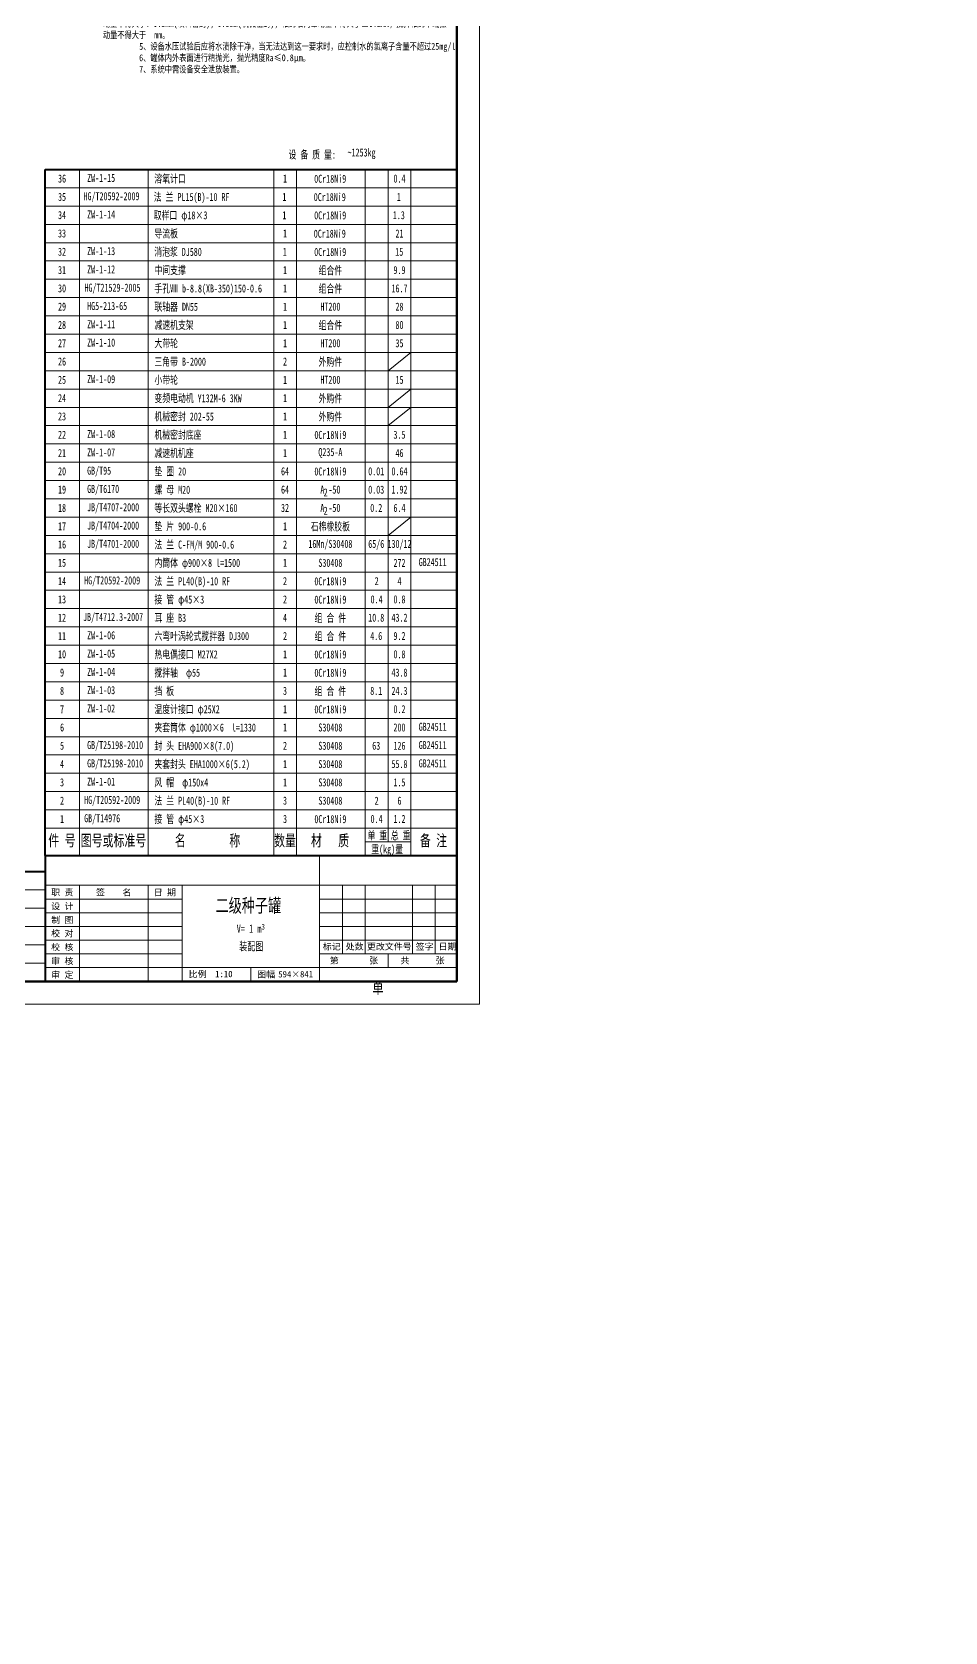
# Model space of a CAD drawing. Extents: x -4398 to 3578, y -1551 to 9604.
# Drawn here: x -416 to 3578, y -1551 to 5445 of the extents above; entities that cross this region are included whole.
import ezdxf
from ezdxf.enums import TextEntityAlignment as Align

# ---------------------------------------------------------------- set-up
doc = ezdxf.new("R2010")
doc.units = 0
doc.header["$LTSCALE"] = 10
doc.header["$PDMODE"] = 1
for name, color, linetype, lineweight in [('A 粗实线', 1, 'CONTINUOUS', 40), ('B 细实线', 7, 'CONTINUOUS', 18), ('C 文 字', 2, 'CONTINUOUS', 20), ('J 标注尺寸', 2, 'CONTINUOUS', 18)]:
    doc.layers.add(name, color=color, linetype=linetype, lineweight=lineweight)
doc.styles.add('HZTXT', font='SIMFANG.TTF', dxfattribs={"width": 0.75})
doc.styles.add('标题中文', font='SIMFANG.TTF', dxfattribs={"width": 0.7})

msp = doc.modelspace()

# ---------------------------------------------------------------- linework, layer by layer
at = {"layer": 'A 粗实线'}
for p, q in [((-358.1, 4843.6), (1441.9, 4843.6)), ((-358.1, 1843.6), (-358.1, 4843.6)), ((-358.1, 1843.6), (1441.9, 1843.6)), ((-2158, 1773.6), (-358.1, 1773.6))]:
    msp.add_line(p, q, dxfattribs=at)
at = {"layer": 'A 粗实线', "color": 1}
msp.add_line((-358.1, 1843.6), (-358.1, 1293.6), dxfattribs=at)
at = {"layer": 'A 粗实线', "color": 5, "lineweight": 60}
msp.add_lwpolyline([(1441.9, 1293.6), (1441.9, 9503.6), (-4148.1, 9503.6), (-4148.1, 1293.6)], close=True, dxfattribs=at)
at = {"layer": 'B 细实线'}
for p, q in [((-208.1, 1843.6), (-208.1, 4843.6)), ((91.9, 1843.6), (91.9, 4843.6)), ((641.9, 1843.6), (641.9, 4843.6)), ((741.9, 1843.6), (741.9, 4843.6)), ((1041.9, 1843.6), (1041.9, 4843.6)), ((1141.9, 1903.6), (1141.9, 4843.6)), ((1241.9, 1843.6), (1241.9, 4843.6)), ((-358.1, 4763.6), (1441.9, 4763.6)), ((-358.1, 4683.6), (1441.9, 4683.6)), ((-358.1, 4603.6), (1441.9, 4603.6)), ((-358.1, 4523.6), (1441.9, 4523.6)), ((-358.1, 4443.6), (1441.9, 4443.6)), ((-358.1, 4363.6), (1441.9, 4363.6)), ((-358.1, 4283.6), (1441.9, 4283.6)), ((-358.1, 4203.6), (1441.9, 4203.6)), ((-358.1, 4123.6), (1441.9, 4123.6)), ((-358.1, 4043.6), (1441.9, 4043.6)), ((-358.1, 3963.6), (1441.9, 3963.6)), ((-358.1, 3883.6), (1441.9, 3883.6)), ((-358.1, 3803.6), (1441.9, 3803.6)), ((-358.1, 3723.6), (1441.9, 3723.6)), ((-358.1, 3643.6), (1441.9, 3643.6)), ((-358.1, 3563.6), (1441.9, 3563.6)), ((-358.1, 3483.6), (1441.9, 3483.6)), ((-358.1, 3403.6), (1441.9, 3403.6)), ((-358.1, 3323.6), (1441.9, 3323.6)), ((-358.1, 3243.6), (1441.9, 3243.6)), ((-358.1, 3163.6), (1441.9, 3163.6)), ((-358.1, 3083.6), (1441.9, 3083.6)), ((-358.1, 3003.6), (1441.9, 3003.6)), ((-358.1, 2923.6), (1441.9, 2923.6)), ((-358.1, 2843.6), (1441.9, 2843.6)), ((-358.1, 2763.6), (1441.9, 2763.6)), ((-358.1, 2683.6), (1441.9, 2683.6)), ((-358.1, 2603.6), (1441.9, 2603.6)), ((-358.1, 2523.6), (1441.9, 2523.6)), ((-358.1, 2443.6), (1441.9, 2443.6)), ((-358.1, 2363.6), (1441.9, 2363.6)), ((-358.1, 2283.6), (1441.9, 2283.6)), ((-358.1, 2203.6), (1441.9, 2203.6)), ((-358.1, 2123.6), (1441.9, 2123.6)), ((-358.1, 2043.6), (1441.9, 2043.6)), ((-358.1, 1963.6), (1441.9, 1963.6)), ((1041.9, 1903.6), (1241.9, 1903.6)), ((841.9, 1843.6), (841.9, 1293.6)), ((-2158, 1693.6), (-358.1, 1693.6)), ((-358.1, 1713.6), (1441.9, 1713.6)), ((-208.1, 1713.6), (-208.1, 1293.6)), ((91.9, 1713.6), (91.9, 1293.6)), ((241.9, 1713.6), (241.9, 1293.6)), ((941.9, 1713.6), (941.9, 1413.6)), ((1041.9, 1713.6), (1041.9, 1413.6)), ((1248.4, 1713.6), (1248.4, 1413.6)), ((1348.4, 1713.6), (1348.4, 1413.6)), ((-2158, 1613.6), (-358.1, 1613.6)), ((-358.1, 1653.6), (241.9, 1653.6)), ((841.9, 1653.6), (1441.9, 1653.6)), ((-358.1, 1593.6), (241.9, 1593.6)), ((841.9, 1593.6), (1441.9, 1593.6)), ((-2158, 1533.6), (-358.1, 1533.6)), ((-358.1, 1533.6), (241.9, 1533.6)), ((-358.1, 1473.6), (241.9, 1473.6)), ((841.9, 1533.6), (1441.9, 1533.6)), ((841.9, 1473.6), (1441.9, 1473.6)), ((-2158, 1453.6), (-358.1, 1453.6)), ((-358.1, 1413.6), (241.9, 1413.6)), ((841.9, 1413.6), (1441.9, 1413.6)), ((1141.9, 1353.6), (1141.9, 1413.6)), ((-2158, 1373.6), (-358.1, 1373.6)), ((-358.1, 1353.6), (1441.9, 1353.6)), ((541.9, 1353.6), (541.9, 1293.6))]:
    msp.add_line(p, q, dxfattribs=at)
msp.add_lwpolyline([(1541.9, 1193.6), (1541.9, 9603.6), (-4398.1, 9603.6), (-4398.1, 1193.6)], close=True, dxfattribs=at)
at = {"layer": 'B 细实线', "color": 0, "linetype": 'ByBlock'}
for p in [(588.1, 87.5), (597.7, 121.3), (597.7, 109.6), (599.7, 87.5), (624.5, 103.9), (3573.1, -1551.3), (3574.3, -1547.1), (3574.3, -1548.5), (3574.5, -1551.3), (3577.6, -1549.2)]:
    msp.add_point(p, dxfattribs=at)
at = {"layer": 'J 标注尺寸'}
for p, q in [((1141.9, 3963.6), (1241.9, 4043.6)), ((1141.9, 3803.6), (1241.9, 3883.6)), ((1141.9, 3723.6), (1241.9, 3803.6)), ((1141.9, 3243.6), (1241.9, 3323.6))]:
    msp.add_line(p, q, dxfattribs=at)

# ---------------------------------------------------------------- texts
at = {"layer": 'C 文 字', "style": '标题中文', "oblique": 0.5}
msp.add_text('职 责', height=28, rotation=0.09587, dxfattribs=at).set_placement((-283.2, 1683.1), align=Align.MIDDLE_CENTER)
for s, p in [('签    名', (-58.6, 1684.1)), ('日 期', (165.3, 1683.5)), ('设 计', (-283.2, 1623.1)), ('制 图', (-283.2, 1563.1)), ('校 对', (-283.2, 1504.1)), ('校 核', (-283.2, 1444.1)), ('审 核', (-283.2, 1383.1)), ('标记', (895.2, 1446.8)), ('第       张', (992.3, 1385.8)), ('处数', (995.2, 1446.8)), ('更改文件号', (1146.8, 1446.8)), ('共      张', (1292.3, 1385.8)), ('签字', (1301.7, 1446.8)), ('日期', (1401.7, 1446.8)), ('审 定', (-283.2, 1323.1)), ('比例', (308.6, 1325.7)), ('1:10', (423.4, 1325.7)), ('图幅', (608.6, 1324.8)), ('594×841', (737.5, 1324.8))]:
    msp.add_text(s, height=28, rotation=0.09587, dxfattribs=at).set_placement(p, align=Align.MIDDLE)
at = {"layer": 'C 文 字', "insert": (-105.4, 5797.2), "char_height": 30, "width": 1518.033, "attachment_point": 1, "style": 'HZTXT'}
msp.add_mtext('其它要求:1、减速机的机架凸缘和轴封底座凸缘与设备封头组焊后一起加工。\\P         2、搅拌器与轴的组件应进行静平衡或动平衡试验。\\P         3、设备试验合格、全部组装完毕后先进行空运转，时间不少于30分钟；然后以水代料进行负荷运转。设备内充水至液位高度、充压至设计压力进行试运转，时间不少于4小时。在试运转过程中，不得有不正常的噪音[≤85db(A)]和震动等不良现象。\\P         4、搅拌设备组装后，应在试运转中检验搅拌轴密封处的旋转精度，在轴端密封处测定轴的径向摆动量不得大于：0.3mm(填料密封)；0.5mm(机械密封)；轴的轴向窜动量不得大于±0.2mm；搅拌轴的下端摆动量不得大于  mm。\\P         5、设备水压试验后应将水渍除干净，当无法达到这一要求时，应控制水的氯离子含量不超过25mg/l。\\P         6、罐体内外表面进行精抛光，抛光精度Ra≤0.8μm。\\P         7、系统中需设备安全泄放装置。\\P     \\P     ', dxfattribs=at)
at = {"layer": 'J 标注尺寸', "style": '标题中文', "width": 0.7}
for s, height, p in [('设 备 质 量:', 35, (706.5, 4891.2)), ('件 号', 49.98, (-344.3, 1884.5)), ('图号或标准号', 49.98, (-202.2, 1884.5)), ('名        称', 49.98, (209.4, 1884.5)), ('数量', 49.98, (643.5, 1884.5)), ('材   质', 49.98, (804.5, 1884.5)), ('单 重', 35, (1051.8, 1914.1)), ('重(kg)量', 35, (1068.4, 1854.1)), ('总 重', 35, (1153.6, 1914.1)), ('备 注', 49.98, (1281, 1884.5)), ('二级种子罐', 59.98, (387.6, 1595.4)), ('V= 1 m', 35.99, (479.7, 1506)), ('3', 25.2, (588.5, 1520.1)), ('装配图', 35.99, (490.6, 1428.9)), ('单', 50, (1073.6, 1239.4))]:
    msp.add_text(s, height=height, dxfattribs=at).set_placement(p)
msp.add_text('~1253kg', height=35, dxfattribs=at).set_placement((1025.8, 4900.5), align=Align.CENTER)
for s, p in [('36', (-284.2, 4803.8)), ('1', (691, 4803.8)), ('0Cr18Ni9', (888.7, 4803.8)), ('0.4', (1191.6, 4803.6)), ('35', (-284.2, 4723.8)), ('1', (688.2, 4723.8)), ('0Cr18Ni9', (886.7, 4723.8)), ('1', (1188.9, 4723.7)), ('34', (-284.2, 4643.8)), ('1', (688.2, 4643.8)), ('0Cr18Ni9', (888.7, 4643.8)), ('1.3', (1188.9, 4643.7)), ('33', (-284.2, 4563.8)), ('1', (691, 4563.8)), ('0Cr18Ni9', (886.7, 4563.8)), ('21', (1191.6, 4563.7)), ('32', (-284.2, 4483.8)), ('1', (690.2, 4483.8)), ('0Cr18Ni9', (888.7, 4483.8)), ('15', (1190.9, 4483.7)), ('31', (-284.2, 4403.8)), ('1', (691, 4403.8)), ('组合件', (889.4, 4403.8)), ('9.9', (1191.6, 4403.7)), ('30', (-284.2, 4323.8)), ('1', (691, 4323.8)), ('组合件', (889.4, 4323.8)), ('16.7', (1191.6, 4323.7)), ('29', (-284.2, 4243.8)), ('1', (691, 4243.8)), ('HT200', (889.4, 4243.8)), ('28', (1191.6, 4243.7)), ('28', (-284.2, 4163.8)), ('1', (691, 4163.8)), ('组合件', (889.4, 4163.8)), ('80', (1191.6, 4163.7)), ('27', (-284.2, 4083.8)), ('1', (691, 4083.8)), ('HT200', (889.4, 4083.8)), ('35', (1191.6, 4083.7)), ('26', (-284.2, 4003.8)), ('2', (691, 4003.8)), ('外购件', (889.4, 4003.8)), ('25', (-284.2, 3923.8)), ('1', (691, 3923.8)), ('HT200', (889.4, 3923.8)), ('15', (1191.6, 3923.7)), ('24', (-284.2, 3843.8)), ('1', (691, 3843.8)), ('外购件', (889.4, 3843.8)), ('23', (-284.2, 3763.8)), ('1', (691, 3763.8)), ('外购件', (889.4, 3763.8)), ('22', (-284.2, 3683.8)), ('1', (691, 3683.8)), ('0Cr18Ni9', (889.4, 3683.8)), ('3.5', (1191.6, 3683.7)), ('21', (-284.2, 3603.8)), ('1', (691, 3603.8)), ('Q235-A', (889.4, 3603.8)), ('46', (1191.6, 3603.7)), ('20', (-284.2, 3523.8)), ('64', (691, 3523.8)), ('0Cr18Ni9', (889.4, 3523.8)), ('0.01', (1090, 3523.7)), ('0.64', (1191.6, 3523.7)), ('19', (-284.2, 3443.8)), ('64', (691, 3443.8)), ('A -50', (889.4, 3443.8)), ('2', (868.8, 3431.6)), ('0.03', (1090, 3443.7)), ('1.92', (1191.6, 3443.7)), ('18', (-284.2, 3363.8)), ('32', (691, 3363.8)), ('A -50', (889.4, 3363.8)), ('2', (868.8, 3351.6)), ('0.2', (1090, 3363.7)), ('6.4', (1191.6, 3363.7)), ('17', (-284.2, 3283.8)), ('1', (691, 3283.8)), ('石棉橡胶板', (889.4, 3283.8)), ('16', (-284.2, 3203.8)), ('2', (691, 3203.8)), ('16Mn/S30408', (889.4, 3203.8)), ('65/6', (1090, 3203.7)), ('130/12', (1191.6, 3203.7)), ('15', (-284.2, 3123.8)), ('1', (691, 3123.8)), ('S30408', (889.4, 3123.8)), ('272', (1191.6, 3123.7)), ('14', (-284.2, 3043.8)), ('2', (691, 3043.8)), ('0Cr18Ni9', (889.4, 3043.8)), ('2', (1091.6, 3043.7)), ('4', (1191.6, 3043.7)), ('13', (-284.2, 2963.8)), ('2', (691, 2963.8)), ('0Cr18Ni9', (889.4, 2963.8)), ('0.4', (1091.6, 2963.7)), ('0.8', (1191.6, 2963.7)), ('12', (-284.2, 2883.8)), ('4', (691, 2883.8)), ('组 合 件', (889.4, 2883.8)), ('10.8', (1090, 2883.7)), ('43.2', (1191.6, 2883.7)), ('11', (-284.2, 2803.8)), ('2', (691, 2803.8)), ('组 合 件', (889.4, 2803.8)), ('4.6', (1090, 2803.7)), ('9.2', (1191.6, 2803.7)), ('10', (-284.2, 2723.8)), ('1', (691, 2723.8)), ('0Cr18Ni9', (889.4, 2723.8)), ('0.8', (1191.6, 2723.7)), ('9', (-284.2, 2643.8)), ('1', (691, 2643.8)), ('0Cr18Ni9', (889.4, 2643.8)), ('43.8', (1191.6, 2643.7)), ('8', (-284.2, 2563.8)), ('3', (691, 2563.8)), ('组 合 件', (889.4, 2563.8)), ('8.1', (1090, 2563.7)), ('24.3', (1191.6, 2563.7)), ('7', (-284.2, 2483.8)), ('1', (691, 2483.8)), ('0Cr18Ni9', (889.4, 2483.8)), ('0.2', (1191.6, 2483.7)), ('6', (-284.2, 2403.8)), ('1', (691, 2403.8)), ('S30408', (889.4, 2403.8)), ('200', (1191.6, 2403.7)), ('5', (-284.2, 2323.8)), ('2', (691, 2323.8)), ('S30408', (889.4, 2323.8)), ('63', (1090, 2323.7)), ('126', (1191.6, 2323.7)), ('4', (-284.2, 2243.8)), ('1', (691, 2243.8)), ('S30408', (889.4, 2243.8)), ('55.8', (1191.6, 2243.7)), ('3', (-284.2, 2163.8)), ('1', (691, 2163.8)), ('S30408', (889.4, 2163.8)), ('1.5', (1191.6, 2163.7)), ('2', (-284.2, 2083.8)), ('3', (691, 2083.8)), ('S30408', (889.4, 2083.8)), ('2', (1091.6, 2083.7)), ('6', (1191.6, 2083.7)), ('1', (-284.2, 2003.8)), ('3', (691, 2003.8)), ('0Cr18Ni9', (889.4, 2003.8)), ('0.4', (1091.6, 2003.7)), ('1.2', (1191.6, 2003.7))]:
    msp.add_text(s, height=35, dxfattribs=at).set_placement(p, align=Align.MIDDLE)
for s, p in [('ZW-1-15', (-174.5, 4806.9)), ('溶氧计口', (119.6, 4803.4)), ('HG/T20592-2009', (-190.3, 4726.9)), ('法 兰 PL15(B)-10 RF', (117.1, 4723.4)), ('ZW-1-14', (-174.5, 4646.9)), ('取样口 φ18×3', (117.1, 4643.4)), ('导流板', (119.9, 4563.4)), ('ZW-1-13', (-174.5, 4486.9)), ('消泡浆 DJ580', (119.1, 4483.4)), ('ZW-1-12', (-174.5, 4406.9)), ('中间支撑 ', (119.9, 4403.4)), ('HG/T21529-2005 ', (-186.2, 4326.9)), ('手孔Ⅷ b-8.8(XB-350)150-0.6 ', (119.9, 4323.4)), ('HG5-213-65', (-174.5, 4246.9)), ('联轴器 DN55', (119.9, 4243.4)), ('ZW-1-11', (-174.5, 4166.9)), ('减速机支架', (119.9, 4163.4)), ('ZW-1-10', (-174.5, 4086.9)), ('大带轮', (119.9, 4083.4)), ('三角带 B-2000', (119.9, 4003.4)), ('ZW-1-09', (-174.5, 3926.9)), ('小带轮', (119.9, 3923.4)), ('变频电动机 Y132M-6 3KW', (119.9, 3843.4)), ('机械密封 202-55', (119.9, 3763.4)), ('ZW-1-08', (-174.5, 3686.9)), ('机械密封底座', (119.9, 3683.4)), ('ZW-1-07', (-174.5, 3606.9)), ('减速机机座', (119.9, 3603.4)), ('GB/T95', (-174.5, 3526.9)), ('垫 圈 20', (119.9, 3523.4)), ('GB/T6170', (-174.5, 3446.9)), ('螺 母 M20', (119.9, 3443.4)), ('JB/T4707-2000', (-174.5, 3366.9)), ('等长双头螺栓 M20×160', (119.9, 3363.4)), ('JB/T4704-2000', (-174.5, 3286.9)), ('垫 片 900-0.6', (119.9, 3283.4)), ('JB/T4701-2000', (-174.5, 3207)), ('法 兰 C-FM/M 900-0.6', (119.9, 3203.4)), ('内筒体 φ900×8 l=1500', (119.9, 3123.4)), ('GB24511', (1275.5, 3127)), ('HG/T20592-2009', (-187.5, 3047)), ('法 兰 PL40(B)-10 RF', (119.9, 3043.4)), ('接 管 φ45×3 ', (119.9, 2963.4)), ('JB/T4712.3-2007', (-192.2, 2887)), ('耳 座 B3', (119.9, 2883.4)), ('ZW-1-06', (-174.5, 2807)), ('六弯叶涡轮式搅拌器 DJ300', (119.9, 2803.4)), ('ZW-1-05', (-174.5, 2727)), ('热电偶接口 M27X2', (119.9, 2723.4)), ('ZW-1-04', (-174.5, 2647)), ('搅拌轴  φ55', (119.9, 2643.4)), ('ZW-1-03', (-174.5, 2567)), ('挡 板 ', (119.9, 2563.4)), ('ZW-1-02', (-174.5, 2487)), ('温度计接口 φ25X2', (119.9, 2483.5)), ('夹套筒体 φ1000×6  l=1330', (119.9, 2403.5)), ('GB24511', (1275.5, 2407)), ('GB/T25198-2010', (-174.5, 2327)), ('封 头 EHA900×8(7.0)', (119.9, 2323.5)), ('GB24511', (1275.5, 2327)), ('GB/T25198-2010', (-174.5, 2247)), ('夹套封头 EHA1000×6(5.2)', (119.9, 2243.5)), ('GB24511', (1275.5, 2247)), ('ZW-1-01', (-174.5, 2167)), ('风 帽  φ150x4', (119.9, 2163.5)), ('HG/T20592-2009', (-187.5, 2087)), ('法 兰 PL40(B)-10 RF', (119.9, 2083.5)), ('GB/T14976', (-187.5, 2007)), ('接 管 φ45×3 ', (119.9, 2003.5))]:
    msp.add_text(s, height=35, dxfattribs=at).set_placement(p, align=Align.MIDDLE_LEFT)

doc.saveas('drawing.dxf')
